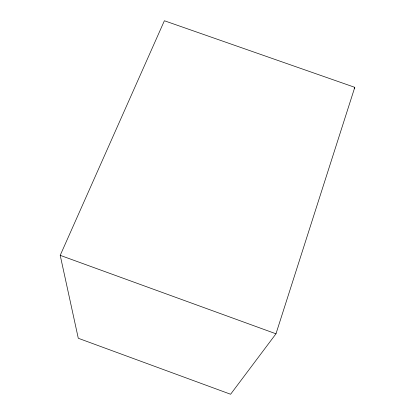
<?xml version="1.0" encoding="UTF-8"?>
<svg xmlns="http://www.w3.org/2000/svg" width="415" height="415" viewBox="0 0 415 415"><rect width="100%" height="100%" fill="white"/><g stroke="black" fill="none" stroke-linecap="round" stroke-linejoin="round"><path stroke-width="0.62" d="M275.98 333.795L354.789 87.332L164.387 20.75L60.211 255.344L78.285 338.272L230.605 394.25L275.98 333.795L60.211 255.344M354.197 88.483L354.789 87.332"/></g></svg>
